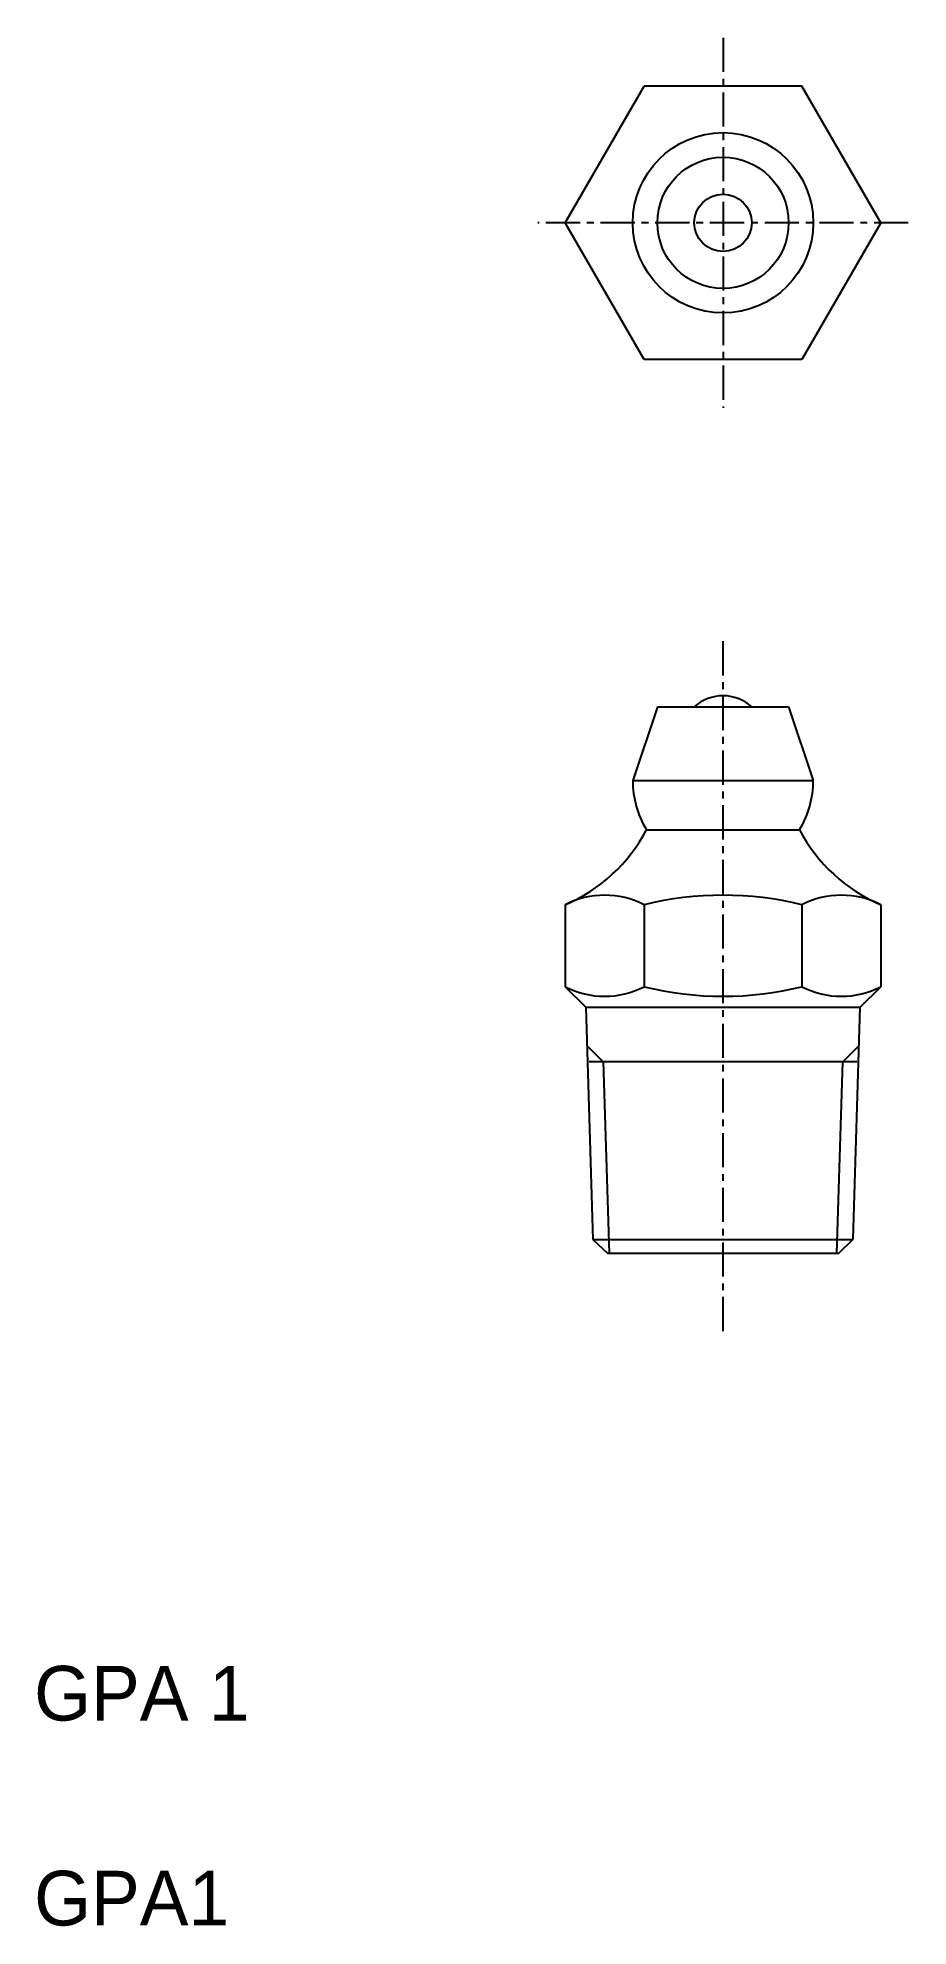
# Model space of a CAD drawing. Extents: x 5.1 to 37, y 5 to 74.1.
import ezdxf

# ---------------------------------------------------------------- set-up
doc = ezdxf.new("R2010")
doc.units = 0
doc.linetypes.add('CENTER', pattern=[2, 1.25, -0.25, 0.25, -0.25])
doc.layers.get('0').update_dxf_attribs({"linetype": 'CONTINUOUS'})
doc.layers.add('CENTER', color=1, linetype='CENTER')

msp = doc.modelspace()

# ---------------------------------------------------------------- linework, layer by layer
at = {"color": 7, "linetype": 'CONTINUOUS'}
for p, q in [((24.423, 67.32), (27.309, 72.32)), ((33.083, 72.32), (27.309, 72.32)), ((35.97, 67.32), (33.083, 72.32)), ((27.309, 62.32), (24.423, 67.32)), ((35.97, 67.32), (33.083, 62.32)), ((33.083, 62.32), (27.309, 62.32)), ((27.796, 49.607), (26.896, 46.907)), ((27.796, 49.607), (32.596, 49.607)), ((32.596, 49.607), (33.496, 46.907)), ((26.896, 46.907), (33.496, 46.907)), ((27.396, 45.107), (32.996, 45.107)), ((24.423, 42.359), (24.423, 39.359)), ((27.309, 42.359), (27.309, 39.359)), ((33.083, 42.359), (33.083, 39.359)), ((35.97, 42.359), (35.97, 39.359)), ((24.423, 39.359), (25.175, 38.607)), ((35.217, 38.607), (35.97, 39.359)), ((25.175, 38.607), (25.441, 30.106)), ((25.196, 38.607), (35.196, 38.607)), ((27.696, 38.607), (27.696, 38.607)), ((30.196, 38.607), (30.196, 38.607)), ((34.952, 30.123), (35.217, 38.607)), ((35.096, 36.607), (25.296, 36.607)), ((25.44, 30.107), (34.936, 30.107)), ((25.441, 30.106), (25.973, 29.607)), ((34.436, 29.607), (34.952, 30.123)), ((25.973, 29.607), (34.436, 29.607))]:
    msp.add_line(p, q, dxfattribs=at)
at = {"color": 3, "linetype": 'CONTINUOUS'}
for p, q in [((25.818, 36.607), (25.219, 37.206)), ((34.574, 36.607), (35.174, 37.206)), ((25.818, 36.607), (26.037, 29.607)), ((34.355, 29.607), (34.574, 36.607))]:
    msp.add_line(p, q, dxfattribs=at)
at = {"color": 7, "linetype": 'CONTINUOUS'}
for radius in [3.3, 2.4, 1.049]:
    msp.add_circle((30.196, 67.32), radius, dxfattribs=at)
for centre, radius, start, end in [((30.196, 48.432), 1.575, 48.24779, 131.7522), ((30.386, 46.907), 3.49, 180.00001, 211.04823), ((30.006, 46.907), 3.49, 328.95177, 0), ((22.076, 47.881), 6, 293.02194, 332.45741), ((38.316, 47.881), 6, 207.5426, 246.97805), ((25.866, 39.558), 3.151, 62.73921, 117.2608), ((30.196, 30.629), 12.08, 76.174, 103.82601), ((34.526, 39.558), 3.151, 62.73921, 117.2608), ((25.866, 42.16), 3.151, 242.73922, 297.26079), ((30.196, 51.089), 12.08, 256.174, 283.82599), ((34.526, 42.16), 3.151, 242.73922, 297.26079)]:
    msp.add_arc(centre, radius, start, end, dxfattribs=at)
at = {"layer": 'CENTER', "color": 1, "linetype": 'CENTER'}
for p, q in [((30.196, 74.093), (30.196, 60.546)), ((36.97, 67.32), (23.423, 67.32)), ((30.195, 52.003), (30.195, 26.725))]:
    msp.add_line(p, q, dxfattribs=at)

# ---------------------------------------------------------------- texts
at = {"color": 7, "linetype": 'CONTINUOUS'}
for s, p in [('GPA 1', (5, 12.5)), ('GPA1', (5, 5))]:
    msp.add_text(s, height=2, dxfattribs=at).set_placement(p)

doc.saveas('drawing.dxf')
